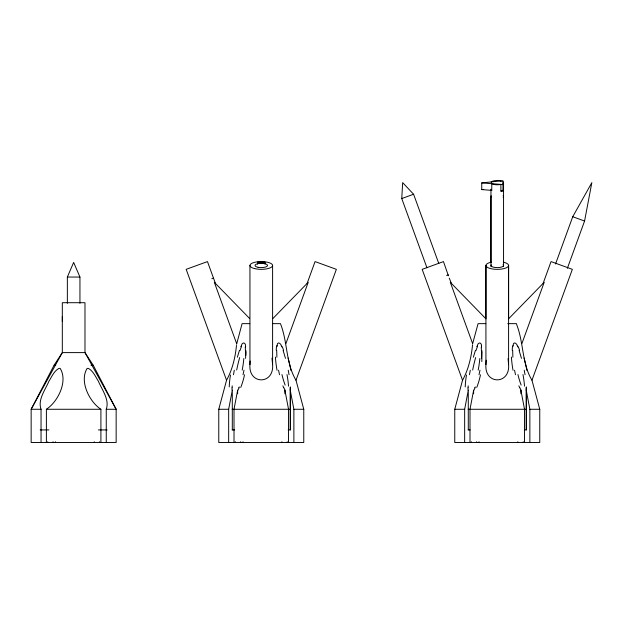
<?xml version="1.0" encoding="UTF-8"?>
<svg xmlns="http://www.w3.org/2000/svg" width="623" height="623" viewBox="0 0 623 623"><rect width="100%" height="100%" fill="white"/><g stroke="black" fill="none" stroke-linecap="round" stroke-linejoin="round"><path stroke-width="0.93" d="M272.601 265.468L272.601 364.619C274.221 384.913 248.32 384.913 249.94 364.619L249.94 265.468M284.898 393.775L284.898 390.193L288.535 409.272L288.535 442.517M490.963 266.776L490.963 189.267M520.89 393.775L520.89 390.193L524.519 409.272L524.519 442.517M290.38 386.906L290.38 387.771M526.365 386.906L526.365 387.771M508.594 318.929L508.594 265.468L508.594 364.619C510.206 384.913 484.312 384.913 485.924 364.619L485.924 265.468L485.924 318.929M245.851 350.453L245.571 358.357M249.94 364.619L250.142 360.997M481.836 350.453L481.563 358.357M485.924 364.619L486.228 360.187M62.316 321.554L62.316 316.554M448.42 275.818L443.467 261.59L422.168 269.338L462.531 380.256L454.759 409.272L454.759 442.517L539.759 442.517L539.759 409.272L531.98 380.256C521.833 363.388 523.764 342.829 516.786 324.894L516.444 323.649L507.753 323.649M276.698 350.453L276.885 357.22M512.682 350.453L512.869 357.22M232.192 385.839L232.161 387.771M468.177 385.839L468.146 387.771M448.233 274.899L446.644 275.483M426.973 267.828L401.757 198.55L402.668 182.632L413.586 194.244L438.802 263.521M249.815 323.649L242.082 323.649L236.592 344.27M472.623 343.756L478.075 323.649L485.8 323.649M472.53 344.815C471.401 357.034 468.449 369.494 462.57 380.194M236.483 345.376C235.299 357.446 232.434 369.532 226.562 380.225L218.774 409.272L218.774 442.517L303.767 442.517L303.767 409.272L295.995 380.256C285.677 362.999 287.717 341.941 280.459 323.649L272.734 323.649M233.469 374.727L234.303 370.218M469.462 374.727L470.287 370.218M277.095 345.609C277.064 341.108 280.981 342.993 281.471 346.209M513.079 345.609C513.048 341.108 516.965 342.993 517.464 346.209M228.664 442.517L228.664 409.272L232.301 390.193L232.301 429.925M243.982 370.218L243.04 374.727M464.657 442.517L464.657 409.272L468.286 390.193L468.286 429.925M479.975 370.218L479.032 374.727M567.366 268.303L584.576 221.033L591.85 182.632L572.739 216.726L555.537 263.996M237.363 357.22L239.427 350.453M473.348 357.22L475.419 350.453M307.116 283.418L315.067 261.59L336.365 269.338L295.987 380.248M285.895 343.631L308.221 282.289L272.936 318.478M543.108 283.418L551.051 261.59L572.35 269.338L531.964 380.225M521.879 343.631L544.206 282.289L508.929 318.478M67.354 303.308L67.354 277.056L73.646 262.415L79.946 277.056L79.946 303.308M239.24 386.906L238.858 387.771M475.224 386.906L474.843 387.771M241.35 345.609C242.16 341.716 245.914 342.292 245.548 346.209A24.227 18.223 -67.7 0 1 245.602 346.995M477.335 345.609C478.145 341.716 481.898 342.292 481.532 346.209M106.253 442.517L106.253 409.272L116.151 409.272L84.985 352.61L62.316 352.61L54.092 365.203L31.15 409.272L31.15 442.517L116.151 442.517L116.151 409.272L93.201 365.203L84.985 352.61L84.985 302.708L62.316 302.708L62.316 352.61L31.15 409.272L41.048 409.272L41.048 442.517M226.554 380.248L186.176 269.338L207.475 261.59L215.426 283.418M106.253 409.272C109.749 399.725 101.97 389.819 98.387 381.253C95.553 376.783 93.341 371.199 88.544 368.481A3.902 2.601 63.5 0 0 87.088 368.481C79.191 381.206 89.307 401.718 100.91 409.272L100.91 442.517M46.39 442.517L46.39 409.272C57.994 401.718 68.109 381.198 60.213 368.481A3.902 2.601 -63.5 0 0 58.749 368.489C53.952 371.199 51.74 376.79 48.913 381.253C45.323 389.819 37.544 399.725 41.048 409.272M401.757 198.55L413.586 194.244M211.836 278.715L213.323 278.232M481.743 182.905L502.956 180.717L502.956 191.238L500.884 191.074L500.884 184.392A6.292 2.157 0 0 1 491.765 183.684L491.765 190.365L481.743 189.587L481.743 182.905L502.956 184.556M481.743 189.587L483.658 189.384M257.494 263.272L265.048 263.272M67.354 277.056L79.946 277.056M54.146 365.203L55.712 365.203M90.966 365.203L93.154 365.203M46.39 409.272L100.91 409.272M218.774 409.272L228.664 409.272M232.161 409.272L290.38 409.272M290.24 429.925L290.24 390.193L293.877 409.272L303.767 409.272M454.759 409.272L464.657 409.272M468.177 409.272L526.365 409.272M526.233 429.925L526.233 390.193L529.861 409.272L539.759 409.272M40.168 429.925L48.929 429.925M98.372 429.925L107.133 429.925M232.161 429.925L234.692 429.925M288.145 429.925L290.38 429.925L290.38 387.428M468.177 429.925L470.155 429.925M524.325 429.925L526.365 429.925L526.365 387.428M572.739 216.726L584.576 221.033M485.59 318.478L450.312 282.289L472.639 343.631M249.605 318.478L214.32 282.289L236.647 343.631M519.668 387.771L518.85 385.839M283.683 387.771L282.865 385.839M449.245 278.115L451.41 283.418M519.099 350.453L521.474 358.357M283.115 350.453L285.49 358.357M515.486 374.727L514.543 370.218M279.501 374.727L278.559 370.218M524.231 370.218L525.057 374.727M288.239 370.218L289.072 374.727M271.978 358.178L272.601 364.619M508.041 358.575L508.594 364.619M529.861 409.272L529.861 442.517M523.18 441.73L523.18 442.517M517.838 441.73L517.838 442.517M503.555 182.632L503.555 266.333M501.04 181.745L501.04 180.911A6.292 2.157 0 0 0 491.321 181.916L491.321 182.749M490.963 196.354L490.963 262.454M481.844 351.707L481.844 361.597M479.025 441.73L479.025 442.517M476.681 441.73L476.681 442.517M473.628 393.775L473.628 390.193L469.999 409.272L469.999 442.517M471.338 441.73L471.338 442.517M293.877 409.272L293.877 442.517M287.195 441.73L287.195 442.517M281.853 441.73L281.853 442.517M265.048 264.09L265.048 262.19L257.494 262.19L257.494 264.09M245.859 351.707L245.859 355.305M243.04 441.73L243.04 442.517M240.688 441.73L240.688 442.517M237.643 393.775L237.643 390.193L234.007 409.272L234.007 442.517M235.346 441.73L235.346 442.517M99.571 441.73L99.571 442.517M94.229 441.73L94.229 442.517M55.416 441.73L55.416 442.517M53.072 441.73L53.072 442.517M47.73 441.73L47.73 442.517M243.842 358.505A100.015 79.495 -64.9 0 1 242.207 370.117M244.496 374.812A60.548 47.831 -64.7 0 1 240.758 387.444M239.045 387.856A21.813 15.513 -66.2 0 1 237.822 390.317M290.162 387.685A21.813 14.033 68.2 0 1 290.061 390.091M232.13 390.286A21.813 14.376 -67.1 0 1 231.982 387.849M229.233 386.93A63.133 39.545 -69.2 0 1 230.494 374.999M236.685 370.015A99.08 49.863 -72.6 0 1 239.637 357.579M239.964 350.64A35.62 22.187 -72 0 1 241.342 346.949M240.906 346.707A24.227 14.672 -71.6 0 1 241.109 346.24M241.194 346.287A18.301 11.969 -72.3 0 1 241.467 345.695M245.252 347.136A35.62 25.699 -70.5 0 1 245.415 350.57M285.054 390.091A21.813 15.116 66.1 0 1 283.854 387.693M285.147 385.115A63.133 46.009 66.2 0 1 281.946 374.548M277.04 370.303A99.08 81.714 62.9 0 1 275.428 357.072M276.254 350.328A35.62 26.509 68.8 0 1 276.511 346.505M276.9 346.668A24.227 18.293 67.4 0 1 276.962 346.193M276.885 346.154A18.301 13.192 70.6 0 1 276.978 345.547M281.518 346.178A24.227 14.773 71.6 0 1 281.853 346.949M282.258 346.731A35.62 23.253 72.2 0 1 283.582 350.282M288.114 357.999A100.015 54.98 72.1 0 1 290.925 370.451M286.985 374.555A60.548 33.58 71.7 0 1 288.519 386.174M479.827 358.505A100.015 79.495 -64.9 0 1 478.191 370.117M480.481 374.812A60.548 47.831 -64.7 0 1 476.751 387.444M475.03 387.856A21.813 15.513 -66.2 0 1 473.807 390.317M526.155 387.685A21.813 14.033 68.2 0 1 526.046 390.091M503.462 262.221A11.331 3.878 0 0 1 505.806 268.015A11.331 3.878 0 0 1 488.712 268.015A11.331 3.878 0 0 1 491.056 262.221M503.111 264.674A6.292 2.157 0 0 1 497.567 267.617A6.292 2.157 0 0 1 491.204 264.876M468.114 390.286A21.813 14.376 -67.1 0 1 467.974 387.849M465.217 386.93A63.133 39.545 -69.2 0 1 466.487 374.999M472.67 370.015A99.08 49.863 -72.6 0 1 475.622 357.579M475.949 350.64A35.62 22.187 -72 0 1 477.327 346.949M476.891 346.707A24.227 14.672 -71.6 0 1 477.101 346.24M477.179 346.287A18.301 11.969 -72.3 0 1 477.452 345.695M481.493 346.224A24.227 18.223 -67.7 0 1 481.587 346.995M481.236 347.136A35.62 25.699 -70.5 0 1 481.4 350.57M521.038 390.091A21.813 15.116 66.1 0 1 519.847 387.693M521.14 385.115A63.133 46.009 66.2 0 1 517.939 374.548M513.033 370.303A99.08 81.714 62.9 0 1 511.413 357.072M512.238 350.328A35.62 26.509 68.8 0 1 512.495 346.505M512.885 346.668A24.227 18.293 67.4 0 1 512.947 346.193A18.301 13.192 70.6 0 1 512.97 345.547M517.511 346.178A24.227 14.773 71.6 0 1 517.845 346.949M518.243 346.731A35.62 23.253 72.2 0 1 519.566 350.282M524.099 357.999A100.015 54.98 72.1 0 1 526.918 370.451M522.977 374.555A60.548 33.58 71.7 0 1 524.504 386.174M502.956 190.233A6.292 2.157 0 0 1 500.884 191.074M491.765 190.365A6.292 2.157 0 0 1 491.08 189.727M502.956 181.714A6.292 2.157 0 0 1 502.956 183.551M503.111 195.567A6.292 2.157 0 0 1 503.111 197.148M491.204 196.954A6.292 2.157 0 0 1 491.204 195.762M254.745 268.638A11.331 3.878 0 0 0 272.555 265.811A11.331 3.878 0 0 0 256.512 261.948A11.331 3.878 0 0 0 254.745 268.638M258.124 267.329A6.292 2.157 0 0 0 267.571 265.468A6.292 2.157 0 0 0 258.124 263.599A6.292 2.157 0 0 0 258.124 267.329"/></g></svg>
